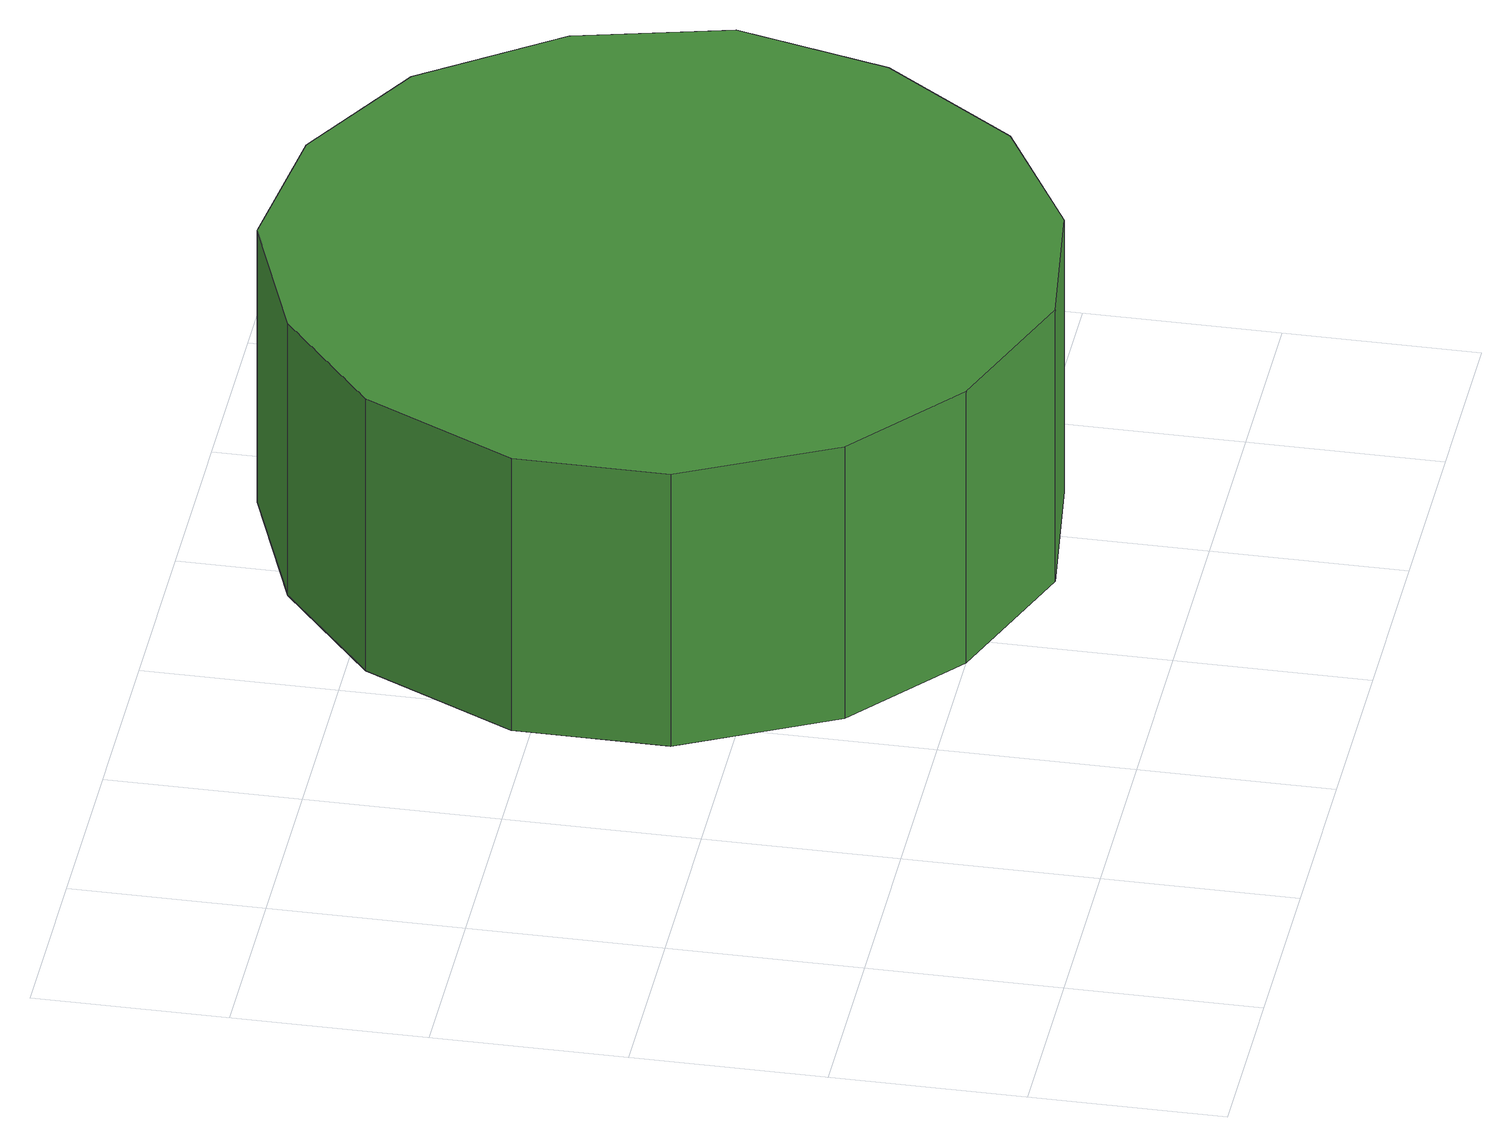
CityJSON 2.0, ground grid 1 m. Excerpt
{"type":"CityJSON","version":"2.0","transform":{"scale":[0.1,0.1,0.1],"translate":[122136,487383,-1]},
"CityObjects":{
"tree1":{"type":"SolitaryVegetationObject","attributes":{"function":"something"},"geometry":[{"type":"MultiSurface","lod":"1","boundaries":[[[0,1,2,3,4,5,6,7,8,9,10,11,12,13,14]],[[15,16,17,18,19,20,21,22,23,24,25,26,27,28,29]],[[0,29,28,1]],[[1,28,27,2]],[[2,27,26,3]],[[3,26,25,4]],[[4,25,24,5]],[[5,24,23,6]],[[6,23,22,7]],[[7,22,21,8]],[[8,21,20,9]],[[9,20,19,10]],[[10,19,18,11]],[[11,18,17,12]],[[12,17,16,13]],[[13,16,15,14]],[[14,15,29,0]]]}]},
"tree2":{"type":"SolitaryVegetationObject","attributes":{"function":"something"}}
},
"vertices":[
[58,27,24],[56,35,24],[51,42,24],[44,46,24],[36,47,24],[28,44,24],[22,39,24],[18,31,24],[18,23,24],[22,15,24],[28,10,24],[36,7,24],[44,8,24],[51,12,24],[56,19,24],[56,19,8],[51,12,8],[44,8,8],[36,7,8],[28,10,8],[22,15,8],[18,23,8],[18,31,8],[22,39,8],[28,44,8],[36,47,8],[44,46,8],[51,42,8],[56,35,8],[58,27,8]
]}
